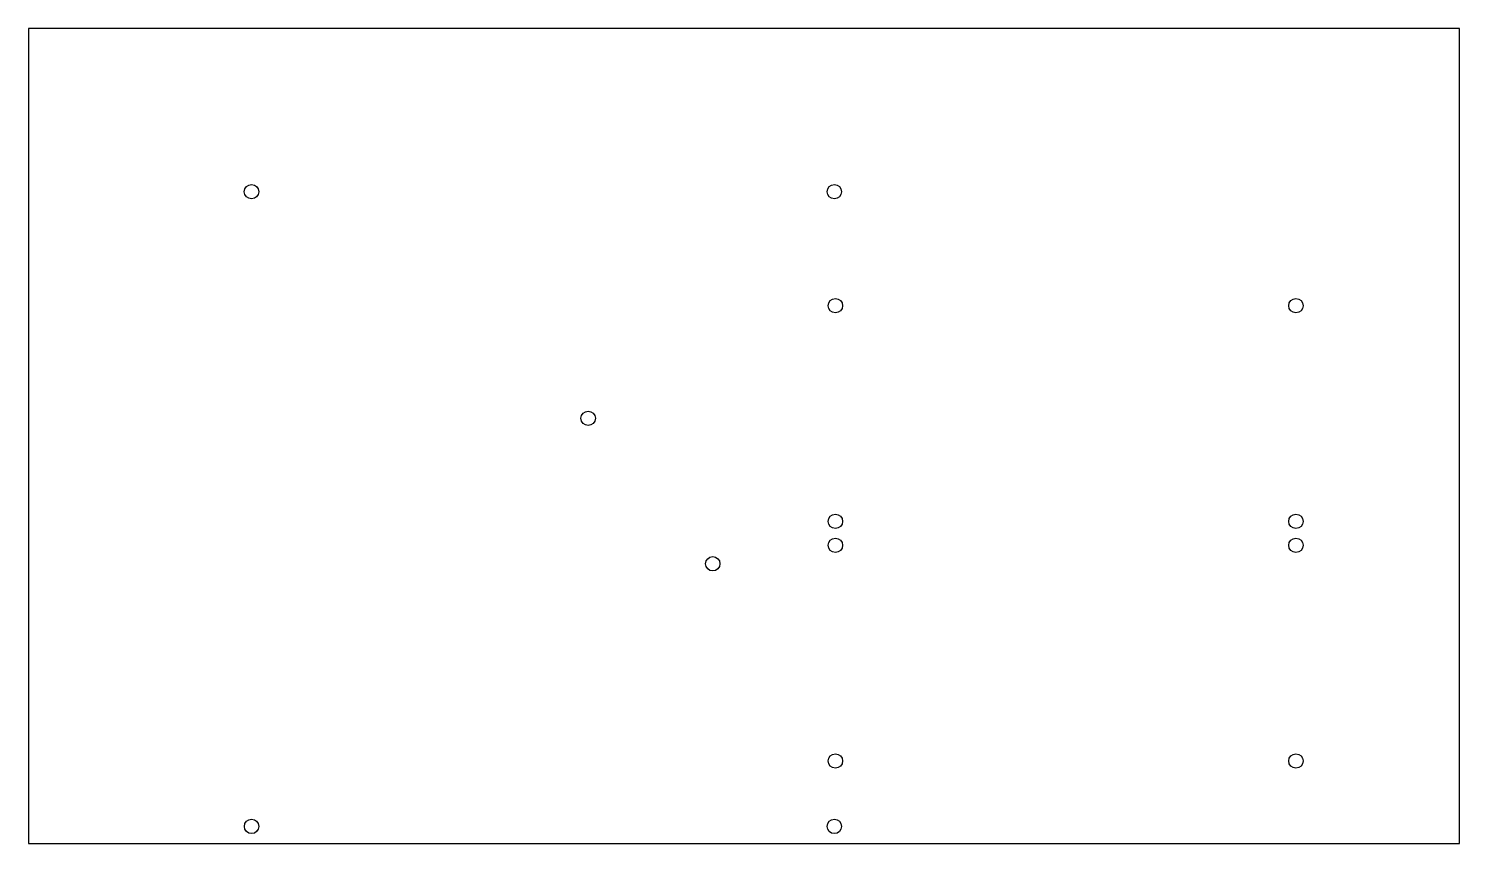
# Model space of a CAD drawing. Header units: millimetres. Extents: x 0 to 418, y 0 to 238.
import ezdxf

# ---------------------------------------------------------------- set-up
doc = ezdxf.new("R2010")
doc.units = ezdxf.units.MM
doc.layers.add('Contour', color=7, linetype='CONTINUOUS')

msp = doc.modelspace()

# ---------------------------------------------------------------- linework, layer by layer
at = {"layer": 'Contour', "color": 7, "linetype": 'CONTINUOUS'}
for p, q in [((417.83, 238), (0, 238)), ((0, 238), (0, 238)), ((0, 238), (0, 0)), ((417.83, 0), (417.83, 238)), ((417.83, 238), (417.83, 238)), ((0, 0), (0, 0)), ((0, 0), (417.83, 0)), ((417.83, 0), (417.83, 0))]:
    msp.add_line(p, q, dxfattribs=at)
for centre, radius in [((65.1, 190.37), 2.11), ((235.3, 190.37), 2.1), ((235.6, 157.07), 2.1), ((370.1, 157.07), 2.1), ((163.4, 124.17), 2.1), ((235.6, 94.07), 2.1), ((370.1, 94.07), 2.1), ((235.6, 87.07), 2.1), ((370.1, 87.07), 2.1), ((199.8, 81.67), 2.1), ((235.6, 24.07), 2.1), ((370.1, 24.07), 2.1), ((65.1, 4.97), 2.1), ((235.3, 4.97), 2.1)]:
    msp.add_circle(centre, radius, dxfattribs=at)

doc.saveas('drawing.dxf')
